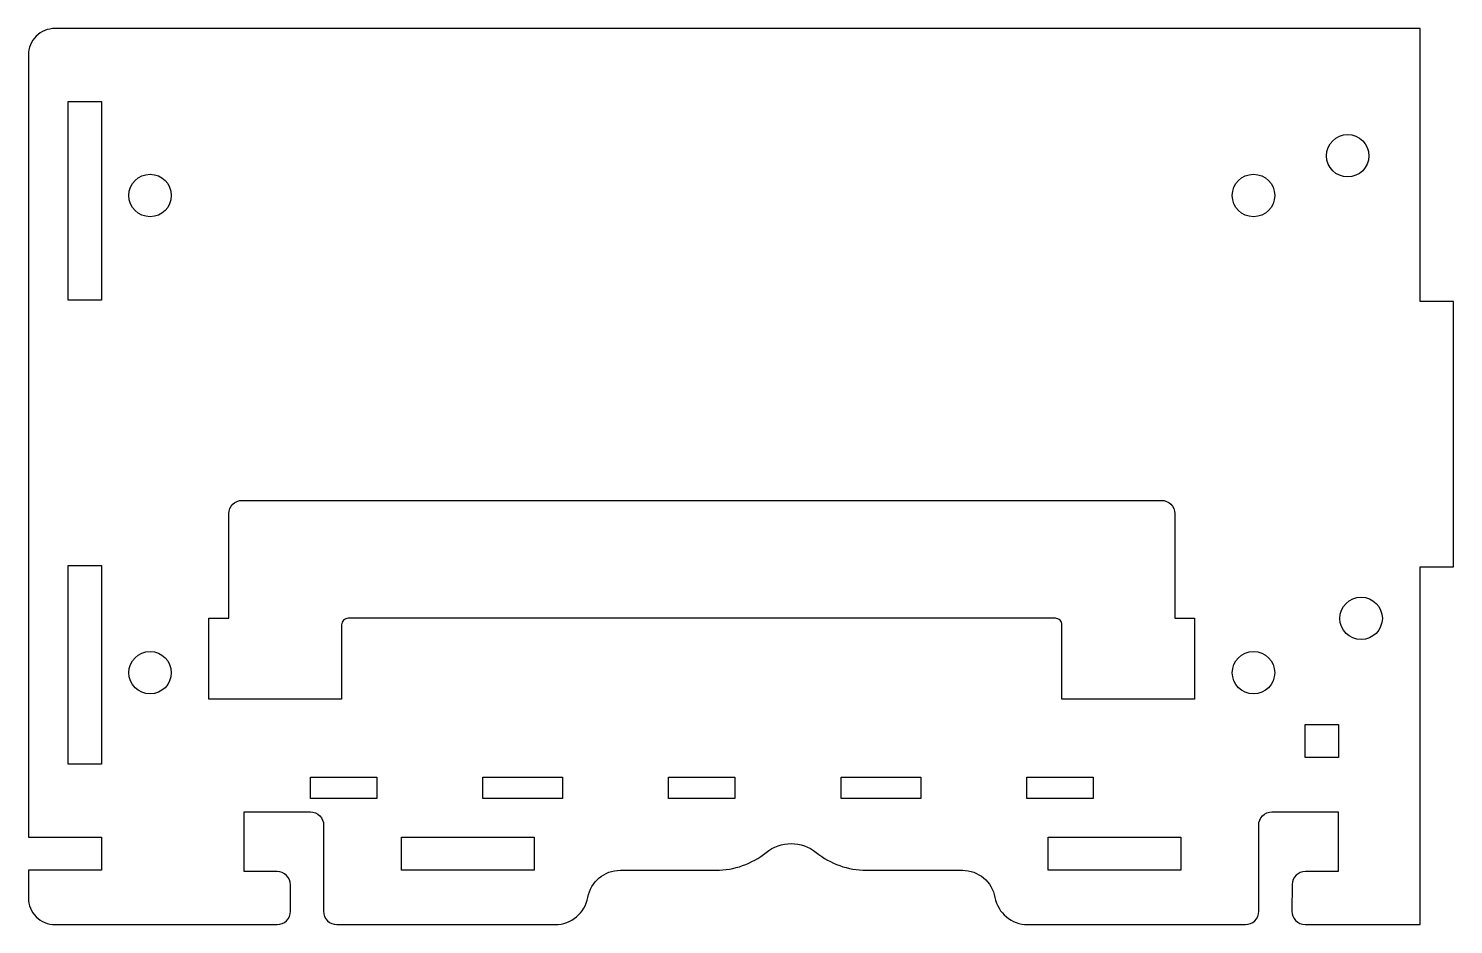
# Model space of a CAD drawing. Header units: millimetres. Extents: x -264 to -157, y 63 to 131.
import ezdxf

# ---------------------------------------------------------------- set-up
doc = ezdxf.new("R2010")
doc.units = ezdxf.units.MM
doc.layers.get('0').update_dxf_attribs({"linetype": 'CONTINUOUS'})

msp = doc.modelspace()

# ---------------------------------------------------------------- linework, layer by layer
for points in [[(-258.76, 67), (-264.26, 67), (-264.26, 64.9, 0.414214), (-262.26, 62.9), (-245.51, 62.9, 0.414214), (-244.51, 63.9), (-244.51, 65.9, 0.414214), (-245.51, 66.9), (-248.01, 66.9), (-248.01, 71.4), (-243.01, 71.4, -0.414214), (-242.01, 70.4), (-242.01, 63.9, 0.414214), (-241.01, 62.9), (-224.55, 62.9, 0.362011), (-222.09, 64.95, -0.362011), (-219.64, 67), (-212.42, 67, 0.171581), (-208.65, 68.34, -0.35357), (-204.87, 68.34, 0.171581), (-201.1, 67), (-193.86, 67, -0.362011), (-191.4, 64.95, 0.362011), (-188.94, 62.9), (-172.52, 62.9, 0.414214), (-171.52, 63.9), (-171.52, 70.4, -0.414214), (-170.52, 71.4), (-165.52, 71.4), (-165.52, 66.9), (-168, 66.9, 0.409986), (-169, 65.92), (-169.02, 63.92, 0.418454), (-168.02, 62.9), (-159.35, 62.9), (-159.35, 89.9), (-156.84, 89.9), (-156.84, 109.9), (-159.35, 109.9), (-159.35, 130.5), (-262.26, 130.5, 0.414214), (-264.26, 128.5), (-264.26, 69.5), (-258.76, 69.5)], [(-186.35, 85.51, 0.414214), (-186.85, 86.01), (-240.15, 86.01, 0.414214), (-240.65, 85.51), (-240.65, 79.91), (-250.65, 79.91), (-250.65, 86.01), (-249.15, 86.01), (-249.15, 93.9, -0.414214), (-248.15, 94.9), (-178.85, 94.9, -0.414214), (-177.85, 93.9), (-177.85, 86.01), (-176.35, 86.01), (-176.35, 79.91), (-186.35, 79.91)]]:
    msp.add_lwpolyline(points, format="xyb", close=True)
for points in [[(-258.76, 110), (-261.26, 110), (-261.26, 125), (-258.76, 125)], [(-261.26, 75), (-261.26, 90), (-258.76, 90), (-258.76, 75)], [(-168.01, 78), (-165.51, 78), (-165.51, 75.5), (-168.01, 75.5)], [(-243, 72.41), (-243, 74.01), (-238, 74.01), (-238, 72.41)], [(-224, 72.41), (-230, 72.41), (-230, 74.01), (-224, 74.01)], [(-211, 72.41), (-216, 72.41), (-216, 74.01), (-211, 74.01)], [(-197, 74.01), (-197, 72.41), (-203, 72.41), (-203, 74.01)], [(-189, 72.41), (-189, 74.01), (-184, 74.01), (-184, 72.41)], [(-226.14, 67), (-236.14, 67), (-236.14, 69.5), (-226.14, 69.5)], [(-187.39, 67), (-187.39, 69.5), (-177.39, 69.5), (-177.39, 67)]]:
    msp.add_lwpolyline(points, close=True)
for centre in [(-164.81, 120.9, 0), (-255.09, 117.9, 0), (-171.91, 117.9, 0), (-163.8, 86, 0), (-255.09, 81.9, 0), (-171.91, 81.9, 0)]:
    msp.add_circle(centre, 1.6)

doc.saveas('drawing.dxf')
